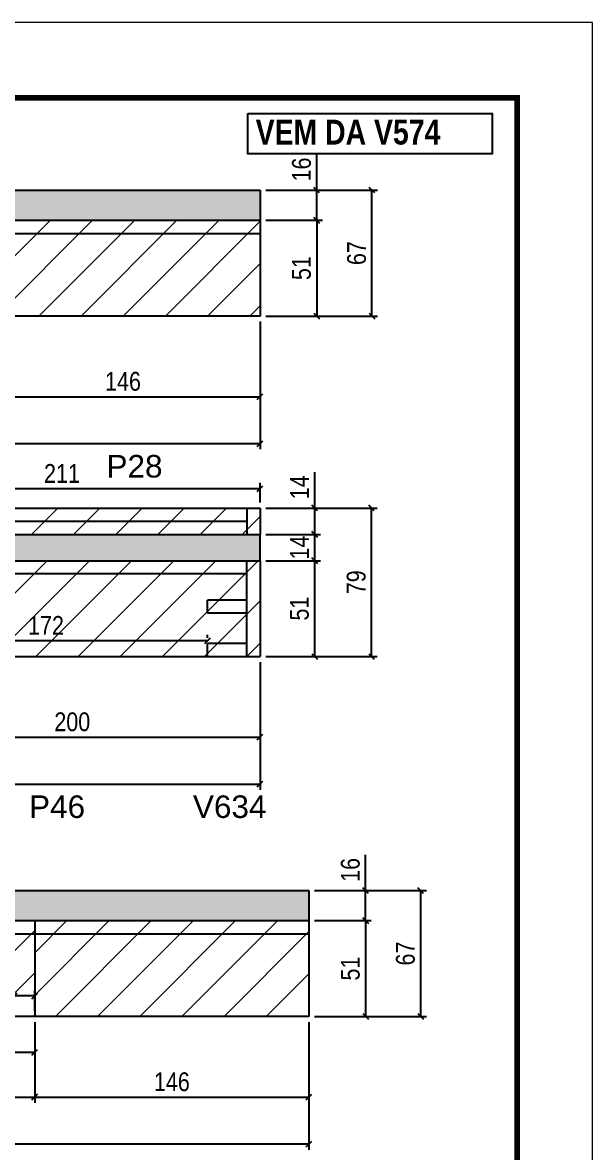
# Model space of a CAD drawing. Extents: x 3309 to 9563, y -2522 to 14608.
# Drawn here: x 7675 to 7978, y 10561 to 11162 of the extents above; entities that cross this region are included whole.
import ezdxf

# ---------------------------------------------------------------- set-up
doc = ezdxf.new("R2010")
doc.units = 0
doc.linetypes.add('DASHED', pattern=[0.75, 0.5, -0.25])
for name, color, linetype in [('5', 5, 'Continuous'), ('COTA', 241, 'Continuous'), ('NOMENCLATURA', 7, 'Continuous'), ('Painéis', 200, 'Continuous'), ('SARR_2.2x7', 40, 'Continuous'), ('SARR_EDITAR', 141, 'Continuous')]:
    doc.layers.add(name, color=color, linetype=linetype)
for name, color, linetype, lineweight in [('Folhas', 255, 'Continuous', 9), ('Hachura', 251, 'Continuous', 9), ('SARRAFO DE PRESSAO', 251, 'DASHED', 9)]:
    doc.layers.add(name, color=color, linetype=linetype, lineweight=lineweight)
doc.styles.add('COTA TECNICA', font='techl___.ttf', dxfattribs={"height": 10})
doc.styles.get("Standard").update_dxf_attribs({"font": 'arial.ttf'})
doc.styles.add('TECNICA', font='techb___.ttf', dxfattribs={"height": 10})
doc.dimstyles.new('PAINEL', dxfattribs={"dimtxt": 10, "dimasz": 3, "dimexe": 3, "dimexo": 3, "dimgap": 3, "dimtad": 1, "dimdec": 1, "dimzin": 12, "dimdsep": 46, "dimtxsty": 'COTA TECNICA', "dimblk1": 'OBLIQUE', "dimblk2": 'OBLIQUE', "dimsah": 1, "dimcen": 0.9, "dimclrd": 4, "dimclre": 4, "dimclrt": 240, "dimadec": 1, "dimazin": 3, "dimtfac": 1, "dimtdec": 1, "dimtmove": 0, "dimatfit": 3, "dimfxl": 1, "dimtolj": 1, "dimtzin": 12, "dimarcsym": 0})

# ---------------------------------------------------------------- blocks, each defined once
blk = doc.blocks.new('9999999999')
at = {"layer": 'Folhas'}
blk.add_lwpolyline([(98138.98, 34190.21), (99623.98, 34190.21), (99623.98, 35240.21), (98138.98, 35240.21)], close=True, dxfattribs=at)
at = {"layer": 'Folhas', "color": 30, "const_width": 3}
blk.add_lwpolyline([(98213.98, 34230.21), (99583.98, 34230.21), (99583.98, 35200.21), (98213.98, 35200.21)], close=True, dxfattribs=at)
blk = doc.blocks.new('_Oblique')
at = {"color": 0, "linetype": 'ByBlock', "lineweight": -2}
blk.add_line((-0.5, -0.5), (0.5, 0.5), dxfattribs=at)
blk = doc.blocks.new('*D511')
at = {"layer": 'COTA', "color": 4, "lineweight": -2, "transparency": 16777216}
for p, q in [((6948.51, 11002.94), (6948.51, 10934.99)), ((7801.01, 11002.94), (7801.01, 10934.99)), ((7801.01, 10937.99), (6948.51, 10937.99))]:
    blk.add_line(p, q, dxfattribs=at)
at = {"layer": 'Defpoints', "color": 0, "transparency": 16777216}
for p in [(6948.51, 11005.94), (7801.01, 11005.94), (6948.51, 10937.99)]:
    blk.add_point(p, dxfattribs=at)
at = {"layer": 'COTA', "color": 4, "lineweight": -2, "transparency": 16777216, "xscale": 3, "yscale": 3, "zscale": 3, "rotation": 180}
blk.add_blockref('_Oblique', (6948.51, 10937.99), dxfattribs=at)
at = {"layer": 'COTA', "color": 4, "lineweight": -2, "transparency": 16777216, "xscale": 3, "yscale": 3, "zscale": 3}
blk.add_blockref('_Oblique', (7801.01, 10937.99), dxfattribs=at)
at = {"layer": 'COTA', "color": 240, "transparency": 16777216, "insert": (7374.76, 10946.12), "char_height": 10, "attachment_point": 5, "style": 'COTA TECNICA'}
blk.add_mtext('\\A1;852.5', dxfattribs=at)
blk = doc.blocks.new('*D500')
at = {"layer": 'COTA', "color": 4, "lineweight": -2, "transparency": 16777216}
for p, q in [((7804.01, 11056.94), (7834.16, 11056.94)), ((7831.16, 11056.94), (7831.16, 11005.94)), ((7804.01, 11005.94), (7834.16, 11005.94))]:
    blk.add_line(p, q, dxfattribs=at)
at = {"layer": 'Defpoints', "color": 0, "transparency": 16777216}
for p in [(7801.01, 11056.94), (7801.01, 11005.94), (7831.16, 11005.94)]:
    blk.add_point(p, dxfattribs=at)
at = {"layer": 'COTA', "color": 4, "lineweight": -2, "transparency": 16777216, "xscale": 3, "yscale": 3, "zscale": 3}
for p, rotation in [((7831.16, 11056.94), 90), ((7831.16, 11005.94), 270)]:
    blk.add_blockref('_Oblique', p, dxfattribs=dict(at, rotation=rotation))
at = {"layer": 'COTA', "color": 240, "transparency": 16777216, "insert": (7823.05, 11031.44), "char_height": 10, "attachment_point": 5, "rotation": 90, "style": 'COTA TECNICA'}
blk.add_mtext('\\A1;51', dxfattribs=at)
blk = doc.blocks.new('*D501')
at = {"layer": 'COTA', "color": 4, "lineweight": -2, "transparency": 16777216}
for p, q in [((7831.16, 11072.94), (7831.16, 11091.95)), ((7804.01, 11072.94), (7834.16, 11072.94)), ((7831.16, 11056.94), (7831.16, 11072.94)), ((7804.01, 11056.94), (7834.16, 11056.94))]:
    blk.add_line(p, q, dxfattribs=at)
at = {"layer": 'Defpoints', "color": 0, "transparency": 16777216}
for p in [(7801.01, 11072.94), (7831.16, 11072.94), (7801.01, 11056.94)]:
    blk.add_point(p, dxfattribs=at)
at = {"layer": 'COTA', "color": 4, "lineweight": -2, "transparency": 16777216, "xscale": 3, "yscale": 3, "zscale": 3}
for p, rotation in [((7831.16, 11072.94), 90), ((7831.16, 11056.94), 270)]:
    blk.add_blockref('_Oblique', p, dxfattribs=dict(at, rotation=rotation))
at = {"layer": 'COTA', "color": 240, "transparency": 16777216, "insert": (7823.06, 11083.94), "char_height": 10, "attachment_point": 5, "rotation": 90, "style": 'COTA TECNICA'}
blk.add_mtext('\\A1;16', dxfattribs=at)
blk = doc.blocks.new('*D502')
at = {"layer": 'COTA', "color": 4, "lineweight": -2, "transparency": 16777216}
for p, q in [((7804.01, 11072.94), (7863.49, 11072.94)), ((7860.49, 11005.94), (7860.49, 11072.94)), ((7804.01, 11005.94), (7863.49, 11005.94))]:
    blk.add_line(p, q, dxfattribs=at)
at = {"layer": 'Defpoints', "color": 0, "transparency": 16777216}
for p in [(7801.01, 11072.94), (7860.49, 11072.94), (7801.01, 11005.94)]:
    blk.add_point(p, dxfattribs=at)
at = {"layer": 'COTA', "color": 4, "lineweight": -2, "transparency": 16777216, "xscale": 3, "yscale": 3, "zscale": 3}
for p, rotation in [((7860.49, 11072.94), 90), ((7860.49, 11005.94), 270)]:
    blk.add_blockref('_Oblique', p, dxfattribs=dict(at, rotation=rotation))
at = {"layer": 'COTA', "color": 240, "transparency": 16777216, "insert": (7852.39, 11039.44), "char_height": 10, "attachment_point": 5, "rotation": 90, "style": 'COTA TECNICA'}
blk.add_mtext('\\A1;67', dxfattribs=at)
blk = doc.blocks.new('*D514')
at = {"layer": 'COTA', "color": 4, "lineweight": -2, "transparency": 16777216}
for p, q in [((7655.01, 11002.94), (7655.01, 10960)), ((7801.01, 11002.94), (7801.01, 10960)), ((7655.01, 10963), (7801.01, 10963))]:
    blk.add_line(p, q, dxfattribs=at)
at = {"layer": 'Defpoints', "color": 0, "transparency": 16777216}
for p in [(7655.01, 11005.94), (7801.01, 11005.94), (7801.01, 10963)]:
    blk.add_point(p, dxfattribs=at)
at = {"layer": 'COTA', "color": 4, "lineweight": -2, "transparency": 16777216, "xscale": 3, "yscale": 3, "zscale": 3, "rotation": 180}
blk.add_blockref('_Oblique', (7655.01, 10963), dxfattribs=at)
at = {"layer": 'COTA', "color": 4, "lineweight": -2, "transparency": 16777216, "xscale": 3, "yscale": 3, "zscale": 3}
blk.add_blockref('_Oblique', (7801.01, 10963), dxfattribs=at)
at = {"layer": 'COTA', "color": 240, "transparency": 16777216, "insert": (7728.01, 10971.11), "char_height": 10, "attachment_point": 5, "style": 'COTA TECNICA'}
blk.add_mtext('\\A1;146', dxfattribs=at)
blk = doc.blocks.new('*D484')
at = {"layer": 'COTA', "color": 4, "lineweight": -2, "transparency": 16777216}
for p, q in [((7601.01, 10821.7), (7601.01, 10778.77)), ((7801.01, 10821.7), (7801.01, 10778.77)), ((7601.01, 10781.77), (7801.01, 10781.77))]:
    blk.add_line(p, q, dxfattribs=at)
at = {"layer": 'Defpoints', "color": 0, "transparency": 16777216}
for p in [(7601.01, 10824.7), (7801.01, 10824.7), (7801.01, 10781.77)]:
    blk.add_point(p, dxfattribs=at)
at = {"layer": 'COTA', "color": 4, "lineweight": -2, "transparency": 16777216, "xscale": 3, "yscale": 3, "zscale": 3, "rotation": 180}
blk.add_blockref('_Oblique', (7601.01, 10781.77), dxfattribs=at)
at = {"layer": 'COTA', "color": 4, "lineweight": -2, "transparency": 16777216, "xscale": 3, "yscale": 3, "zscale": 3}
blk.add_blockref('_Oblique', (7801.01, 10781.77), dxfattribs=at)
at = {"layer": 'COTA', "color": 240, "transparency": 16777216, "insert": (7701.01, 10789.87), "char_height": 10, "attachment_point": 5, "style": 'COTA TECNICA'}
blk.add_mtext('\\A1;200', dxfattribs=at)
blk = doc.blocks.new('*D485')
at = {"layer": 'COTA', "color": 4, "lineweight": -2, "transparency": 16777216}
for p, q in [((6948.51, 10821.7), (6948.51, 10753.76)), ((7801.01, 10821.7), (7801.01, 10753.76)), ((6948.51, 10756.76), (7801.01, 10756.76))]:
    blk.add_line(p, q, dxfattribs=at)
at = {"layer": 'Defpoints', "color": 0, "transparency": 16777216}
for p in [(6948.51, 10824.7), (7801.01, 10824.7), (7801.01, 10756.76)]:
    blk.add_point(p, dxfattribs=at)
at = {"layer": 'COTA', "color": 4, "lineweight": -2, "transparency": 16777216, "xscale": 3, "yscale": 3, "zscale": 3, "rotation": 180}
blk.add_blockref('_Oblique', (6948.51, 10756.76), dxfattribs=at)
at = {"layer": 'COTA', "color": 4, "lineweight": -2, "transparency": 16777216, "xscale": 3, "yscale": 3, "zscale": 3}
blk.add_blockref('_Oblique', (7801.01, 10756.76), dxfattribs=at)
at = {"layer": 'COTA', "color": 240, "transparency": 16777216, "insert": (7374.76, 10764.89), "char_height": 10, "attachment_point": 5, "style": 'COTA TECNICA'}
blk.add_mtext('\\A1;852.5', dxfattribs=at)
blk = doc.blocks.new('*D495')
at = {"layer": 'COTA', "color": 4, "lineweight": -2, "transparency": 16777216}
for p, q in [((7804.01, 10875.7), (7833.07, 10875.7)), ((7830.07, 10824.7), (7830.07, 10875.7)), ((7804.01, 10824.7), (7833.07, 10824.7))]:
    blk.add_line(p, q, dxfattribs=at)
at = {"layer": 'Defpoints', "color": 0, "transparency": 16777216}
for p in [(7801.01, 10875.7), (7830.07, 10875.7), (7801.01, 10824.7)]:
    blk.add_point(p, dxfattribs=at)
at = {"layer": 'COTA', "color": 4, "lineweight": -2, "transparency": 16777216, "xscale": 3, "yscale": 3, "zscale": 3}
for p, rotation in [((7830.07, 10875.7), 90), ((7830.07, 10824.7), 270)]:
    blk.add_blockref('_Oblique', p, dxfattribs=dict(at, rotation=rotation))
at = {"layer": 'COTA', "color": 240, "transparency": 16777216, "insert": (7821.96, 10850.2), "char_height": 10, "attachment_point": 5, "rotation": 90, "style": 'COTA TECNICA'}
blk.add_mtext('\\A1;51', dxfattribs=at)
blk = doc.blocks.new('*D496')
at = {"layer": 'COTA', "color": 4, "lineweight": -2, "transparency": 16777216}
for p, q in [((7804.01, 10889.7), (7833.07, 10889.7)), ((7830.07, 10875.7), (7830.07, 10889.7)), ((7804.01, 10875.7), (7833.07, 10875.7))]:
    blk.add_line(p, q, dxfattribs=at)
at = {"layer": 'Defpoints', "color": 0, "transparency": 16777216}
for p in [(7801.01, 10889.7), (7830.07, 10889.7), (7801.01, 10875.7)]:
    blk.add_point(p, dxfattribs=at)
at = {"layer": 'COTA', "color": 4, "lineweight": -2, "transparency": 16777216, "xscale": 3, "yscale": 3, "zscale": 3}
for p, rotation in [((7830.07, 10889.7), 90), ((7830.07, 10875.7), 270)]:
    blk.add_blockref('_Oblique', p, dxfattribs=dict(at, rotation=rotation))
at = {"layer": 'COTA', "color": 240, "transparency": 16777216, "insert": (7821.99, 10882.7), "char_height": 10, "attachment_point": 5, "rotation": 90, "style": 'COTA TECNICA'}
blk.add_mtext('\\A1;14', dxfattribs=at)
blk = doc.blocks.new('*D517')
at = {"layer": 'COTA', "color": 4, "lineweight": -2, "transparency": 16777216}
for p, q in [((7830.07, 10903.7), (7830.07, 10922.82)), ((7804.01, 10903.7), (7833.07, 10903.7)), ((7830.07, 10889.7), (7830.07, 10903.7)), ((7804.01, 10889.7), (7833.07, 10889.7))]:
    blk.add_line(p, q, dxfattribs=at)
at = {"layer": 'Defpoints', "color": 0, "transparency": 16777216}
for p in [(7801.01, 10903.7), (7830.07, 10903.7), (7801.01, 10889.7)]:
    blk.add_point(p, dxfattribs=at)
at = {"layer": 'COTA', "color": 4, "lineweight": -2, "transparency": 16777216, "xscale": 3, "yscale": 3, "zscale": 3}
for p, rotation in [((7830.07, 10903.7), 90), ((7830.07, 10889.7), 270)]:
    blk.add_blockref('_Oblique', p, dxfattribs=dict(at, rotation=rotation))
at = {"layer": 'COTA', "color": 240, "transparency": 16777216, "insert": (7821.99, 10914.76), "char_height": 10, "attachment_point": 5, "rotation": 90, "style": 'COTA TECNICA'}
blk.add_mtext('\\A1;14', dxfattribs=at)
blk = doc.blocks.new('*D497')
at = {"layer": 'COTA', "color": 4, "lineweight": -2, "transparency": 16777216}
for p, q in [((7804.01, 10903.7), (7863.28, 10903.7)), ((7860.28, 10824.7), (7860.28, 10903.7)), ((7804.01, 10824.7), (7863.28, 10824.7))]:
    blk.add_line(p, q, dxfattribs=at)
at = {"layer": 'Defpoints', "color": 0, "transparency": 16777216}
for p in [(7801.01, 10903.7), (7860.28, 10903.7), (7801.01, 10824.7)]:
    blk.add_point(p, dxfattribs=at)
at = {"layer": 'COTA', "color": 4, "lineweight": -2, "transparency": 16777216, "xscale": 3, "yscale": 3, "zscale": 3}
for p, rotation in [((7860.28, 10903.7), 90), ((7860.28, 10824.7), 270)]:
    blk.add_blockref('_Oblique', p, dxfattribs=dict(at, rotation=rotation))
at = {"layer": 'COTA', "color": 240, "transparency": 16777216, "insert": (7852.18, 10864.2), "char_height": 10, "attachment_point": 5, "rotation": 90, "style": 'COTA TECNICA'}
blk.add_mtext('\\A1;79', dxfattribs=at)
blk = doc.blocks.new('*D498')
at = {"layer": 'COTA', "color": 4, "lineweight": -2, "transparency": 16777216}
for p, q in [((7601.01, 10827.7), (7601.01, 10836.17)), ((7601.01, 10833.17), (7773.01, 10833.17)), ((7773.01, 10834.7), (7773.01, 10836.17))]:
    blk.add_line(p, q, dxfattribs=at)
at = {"layer": 'Defpoints', "color": 0, "transparency": 16777216}
for p in [(7773.01, 10833.17), (7773.01, 10831.7), (7601.01, 10824.7)]:
    blk.add_point(p, dxfattribs=at)
at = {"layer": 'COTA', "color": 4, "lineweight": -2, "transparency": 16777216, "xscale": 3, "yscale": 3, "zscale": 3, "rotation": 180}
blk.add_blockref('_Oblique', (7601.01, 10833.17), dxfattribs=at)
at = {"layer": 'COTA', "color": 4, "lineweight": -2, "transparency": 16777216, "xscale": 3, "yscale": 3, "zscale": 3}
blk.add_blockref('_Oblique', (7773.01, 10833.17), dxfattribs=at)
at = {"layer": 'COTA', "color": 240, "transparency": 16777216, "insert": (7687.01, 10841.25), "char_height": 10, "attachment_point": 5, "style": 'COTA TECNICA'}
blk.add_mtext('\\A1;172', dxfattribs=at)
blk = doc.blocks.new('*D519')
at = {"layer": 'COTA', "color": 4, "lineweight": -2, "transparency": 16777216}
for p, q in [((7590.01, 10906.7), (7590.01, 10917.08)), ((7801.01, 10906.7), (7801.01, 10917.08)), ((7590.01, 10914.08), (7801.01, 10914.08))]:
    blk.add_line(p, q, dxfattribs=at)
at = {"layer": 'Defpoints', "color": 0, "transparency": 16777216}
for p in [(7801.01, 10914.08), (7590.01, 10903.7), (7801.01, 10903.7)]:
    blk.add_point(p, dxfattribs=at)
at = {"layer": 'COTA', "color": 4, "lineweight": -2, "transparency": 16777216, "xscale": 3, "yscale": 3, "zscale": 3, "rotation": 180}
blk.add_blockref('_Oblique', (7590.01, 10914.08), dxfattribs=at)
at = {"layer": 'COTA', "color": 4, "lineweight": -2, "transparency": 16777216, "xscale": 3, "yscale": 3, "zscale": 3}
blk.add_blockref('_Oblique', (7801.01, 10914.08), dxfattribs=at)
at = {"layer": 'COTA', "color": 240, "transparency": 16777216, "insert": (7695.51, 10922.14), "char_height": 10, "attachment_point": 5, "style": 'COTA TECNICA'}
blk.add_mtext('\\A1;211', dxfattribs=at)
blk = doc.blocks.new('*D542')
at = {"layer": 'COTA', "color": 4, "lineweight": -2, "transparency": 16777216}
for p, q in [((7035.51, 10630.08), (7035.51, 10562.14)), ((7827.01, 10630.08), (7827.01, 10562.14)), ((7827.01, 10565.14), (7035.51, 10565.14))]:
    blk.add_line(p, q, dxfattribs=at)
at = {"layer": 'Defpoints', "color": 0, "transparency": 16777216}
for p in [(7035.51, 10633.08), (7827.01, 10633.08), (7035.51, 10565.14)]:
    blk.add_point(p, dxfattribs=at)
at = {"layer": 'COTA', "color": 4, "lineweight": -2, "transparency": 16777216, "xscale": 3, "yscale": 3, "zscale": 3, "rotation": 180}
blk.add_blockref('_Oblique', (7035.51, 10565.14), dxfattribs=at)
at = {"layer": 'COTA', "color": 4, "lineweight": -2, "transparency": 16777216, "xscale": 3, "yscale": 3, "zscale": 3}
blk.add_blockref('_Oblique', (7827.01, 10565.14), dxfattribs=at)
at = {"layer": 'COTA', "color": 240, "transparency": 16777216, "insert": (7431.26, 10573.28), "char_height": 10, "attachment_point": 5, "style": 'COTA TECNICA'}
blk.add_mtext('\\A1;791.5', dxfattribs=at)
blk = doc.blocks.new('*D543')
at = {"layer": 'COTA', "color": 4, "lineweight": -2, "transparency": 16777216}
for p, q in [((7437.01, 10630.08), (7437.01, 10610.94)), ((7681.01, 10630.08), (7681.01, 10610.94)), ((7681.01, 10613.94), (7437.01, 10613.94))]:
    blk.add_line(p, q, dxfattribs=at)
at = {"layer": 'Defpoints', "color": 0, "transparency": 16777216}
for p in [(7437.01, 10633.08), (7681.01, 10633.08), (7437.01, 10613.94)]:
    blk.add_point(p, dxfattribs=at)
at = {"layer": 'COTA', "color": 4, "lineweight": -2, "transparency": 16777216, "xscale": 3, "yscale": 3, "zscale": 3, "rotation": 180}
blk.add_blockref('_Oblique', (7437.01, 10613.94), dxfattribs=at)
at = {"layer": 'COTA', "color": 4, "lineweight": -2, "transparency": 16777216, "xscale": 3, "yscale": 3, "zscale": 3}
blk.add_blockref('_Oblique', (7681.01, 10613.94), dxfattribs=at)
at = {"layer": 'COTA', "color": 240, "transparency": 16777216, "insert": (7559.01, 10622.01), "char_height": 10, "attachment_point": 5, "style": 'COTA TECNICA'}
blk.add_mtext('\\A1;244', dxfattribs=at)
blk = doc.blocks.new('*D545')
at = {"layer": 'COTA', "color": 4, "lineweight": -2, "transparency": 16777216}
for p, q in [((7830.01, 10684.08), (7860.16, 10684.08)), ((7857.16, 10684.08), (7857.16, 10633.08)), ((7830.01, 10633.08), (7860.16, 10633.08))]:
    blk.add_line(p, q, dxfattribs=at)
at = {"layer": 'Defpoints', "color": 0, "transparency": 16777216}
for p in [(7827.01, 10684.08), (7827.01, 10633.08), (7857.16, 10633.08)]:
    blk.add_point(p, dxfattribs=at)
at = {"layer": 'COTA', "color": 4, "lineweight": -2, "transparency": 16777216, "xscale": 3, "yscale": 3, "zscale": 3}
for p, rotation in [((7857.16, 10684.08), 90), ((7857.16, 10633.08), 270)]:
    blk.add_blockref('_Oblique', p, dxfattribs=dict(at, rotation=rotation))
at = {"layer": 'COTA', "color": 240, "transparency": 16777216, "insert": (7849.05, 10658.58), "char_height": 10, "attachment_point": 5, "rotation": 90, "style": 'COTA TECNICA'}
blk.add_mtext('\\A1;51', dxfattribs=at)
blk = doc.blocks.new('*D546')
at = {"layer": 'COTA', "color": 4, "lineweight": -2, "transparency": 16777216}
for p, q in [((7857.16, 10700.08), (7857.16, 10719.1)), ((7830.01, 10700.08), (7860.16, 10700.08)), ((7857.16, 10684.08), (7857.16, 10700.08)), ((7830.01, 10684.08), (7860.16, 10684.08))]:
    blk.add_line(p, q, dxfattribs=at)
at = {"layer": 'Defpoints', "color": 0, "transparency": 16777216}
for p in [(7827.01, 10700.08), (7857.16, 10700.08), (7827.01, 10684.08)]:
    blk.add_point(p, dxfattribs=at)
at = {"layer": 'COTA', "color": 4, "lineweight": -2, "transparency": 16777216, "xscale": 3, "yscale": 3, "zscale": 3}
for p, rotation in [((7857.16, 10700.08), 90), ((7857.16, 10684.08), 270)]:
    blk.add_blockref('_Oblique', p, dxfattribs=dict(at, rotation=rotation))
at = {"layer": 'COTA', "color": 240, "transparency": 16777216, "insert": (7849.06, 10711.09), "char_height": 10, "attachment_point": 5, "rotation": 90, "style": 'COTA TECNICA'}
blk.add_mtext('\\A1;16', dxfattribs=at)
blk = doc.blocks.new('*D547')
at = {"layer": 'COTA', "color": 4, "lineweight": -2, "transparency": 16777216}
for p, q in [((7830.01, 10700.08), (7889.49, 10700.08)), ((7886.49, 10633.08), (7886.49, 10700.08)), ((7830.01, 10633.08), (7889.49, 10633.08))]:
    blk.add_line(p, q, dxfattribs=at)
at = {"layer": 'Defpoints', "color": 0, "transparency": 16777216}
for p in [(7827.01, 10700.08), (7886.49, 10700.08), (7827.01, 10633.08)]:
    blk.add_point(p, dxfattribs=at)
at = {"layer": 'COTA', "color": 4, "lineweight": -2, "transparency": 16777216, "xscale": 3, "yscale": 3, "zscale": 3}
for p, rotation in [((7886.49, 10700.08), 90), ((7886.49, 10633.08), 270)]:
    blk.add_blockref('_Oblique', p, dxfattribs=dict(at, rotation=rotation))
at = {"layer": 'COTA', "color": 240, "transparency": 16777216, "insert": (7878.39, 10666.58), "char_height": 10, "attachment_point": 5, "rotation": 90, "style": 'COTA TECNICA'}
blk.add_mtext('\\A1;67', dxfattribs=at)
blk = doc.blocks.new('*D548')
at = {"layer": 'COTA', "color": 4, "lineweight": -2, "transparency": 16777216}
for p, q in [((7418.51, 10630.08), (7418.51, 10587.15)), ((7681.01, 10630.08), (7681.01, 10587.15)), ((7418.51, 10590.15), (7681.01, 10590.15))]:
    blk.add_line(p, q, dxfattribs=at)
at = {"layer": 'Defpoints', "color": 0, "transparency": 16777216}
for p in [(7418.51, 10633.08), (7681.01, 10633.08), (7681.01, 10590.15)]:
    blk.add_point(p, dxfattribs=at)
at = {"layer": 'COTA', "color": 4, "lineweight": -2, "transparency": 16777216, "xscale": 3, "yscale": 3, "zscale": 3, "rotation": 180}
blk.add_blockref('_Oblique', (7418.51, 10590.15), dxfattribs=at)
at = {"layer": 'COTA', "color": 4, "lineweight": -2, "transparency": 16777216, "xscale": 3, "yscale": 3, "zscale": 3}
blk.add_blockref('_Oblique', (7681.01, 10590.15), dxfattribs=at)
at = {"layer": 'COTA', "color": 240, "transparency": 16777216, "insert": (7549.76, 10598.26), "char_height": 10, "attachment_point": 5, "style": 'COTA TECNICA'}
blk.add_mtext('\\A1;262.5', dxfattribs=at)
blk = doc.blocks.new('*D550')
at = {"layer": 'COTA', "color": 4, "lineweight": -2, "transparency": 16777216}
for p, q in [((7670.01, 10643.08), (7670.01, 10646.98)), ((7681.01, 10636.08), (7681.01, 10646.98)), ((7670.01, 10643.98), (7655.92, 10643.98)), ((7681.01, 10643.98), (7670.01, 10643.98))]:
    blk.add_line(p, q, dxfattribs=at)
at = {"layer": 'Defpoints', "color": 0, "transparency": 16777216}
for p in [(7670.01, 10643.98), (7670.01, 10640.08), (7681.01, 10633.08)]:
    blk.add_point(p, dxfattribs=at)
at = {"layer": 'COTA', "color": 4, "lineweight": -2, "transparency": 16777216, "xscale": 3, "yscale": 3, "zscale": 3, "rotation": 180}
blk.add_blockref('_Oblique', (7670.01, 10643.98), dxfattribs=at)
at = {"layer": 'COTA', "color": 4, "lineweight": -2, "transparency": 16777216, "xscale": 3, "yscale": 3, "zscale": 3}
blk.add_blockref('_Oblique', (7681.01, 10643.98), dxfattribs=at)
at = {"layer": 'COTA', "color": 240, "transparency": 16777216, "insert": (7661.47, 10652.04), "char_height": 10, "attachment_point": 5, "style": 'COTA TECNICA'}
blk.add_mtext('\\A1;11', dxfattribs=at)
blk = doc.blocks.new('*D529')
at = {"layer": 'COTA', "color": 4, "lineweight": -2, "transparency": 16777216}
for p, q in [((7681.01, 10630.08), (7681.01, 10587.15)), ((7827.01, 10630.08), (7827.01, 10587.15)), ((7681.01, 10590.15), (7827.01, 10590.15))]:
    blk.add_line(p, q, dxfattribs=at)
at = {"layer": 'Defpoints', "color": 0, "transparency": 16777216}
for p in [(7681.01, 10633.08), (7827.01, 10633.08), (7827.01, 10590.15)]:
    blk.add_point(p, dxfattribs=at)
at = {"layer": 'COTA', "color": 4, "lineweight": -2, "transparency": 16777216, "xscale": 3, "yscale": 3, "zscale": 3, "rotation": 180}
blk.add_blockref('_Oblique', (7681.01, 10590.15), dxfattribs=at)
at = {"layer": 'COTA', "color": 4, "lineweight": -2, "transparency": 16777216, "xscale": 3, "yscale": 3, "zscale": 3}
blk.add_blockref('_Oblique', (7827.01, 10590.15), dxfattribs=at)
at = {"layer": 'COTA', "color": 240, "transparency": 16777216, "insert": (7754.01, 10598.25), "char_height": 10, "attachment_point": 5, "style": 'COTA TECNICA'}
blk.add_mtext('\\A1;146', dxfattribs=at)

msp = doc.modelspace()

# ---------------------------------------------------------------- hatches: boundary and pattern name
at = {"layer": 'COTA'}
h = msp.add_hatch(dxfattribs=at)
h.set_pattern_fill('AR-CONC', color=256, scale=0.03)
h.set_pattern_definition([(50, (3140.7635, 3615.461), (5.46554, -0.4781726), [0.5715, -6.2865]), (355, (3140.7635, 3615.461), (-1.0573026, 5.7317054), [0.4572, -5.0292175]), (100.451445, (3141.219, 3615.421), (4.4082374, 5.2535326), [0.4857003, -5.3427073]), (46.1842, (3140.7635, 3616.985), (8.132371, -1.26127), [0.85725, -9.42975]), (96.63556, (3141.441, 3616.88), (7.122124, 7.422784), [0.728551, -8.014068]), (351.18415, (3140.7635, 3616.985), (7.122124, 7.422784), [0.685799, -7.543792]), (21, (3141.5255, 3616.604), (4.5484317, -3.067956), [0.5715, -6.2865]), (326, (3141.5255, 3616.604), (1.854061, 5.525639), [0.4572, -5.0292]), (71.451445, (3141.9046, 3616.348), (6.4024926, 2.457683), [0.4857003, -5.342698]), (37.5, (3140.7635, 3615.4608), (0.0926581, 2.53665117), [0, -4.96824, 0, -5.1054, 0, -5.04825]), (7.5, (3140.7635, 3615.4608), (2.0045899, 3.00541724), [0, -2.91084, 0, -4.85394, 0, -1.92405]), (327.5, (3139.0643, 3615.4608), (4.06771786, -0.1718623), [0, -1.905, 0, -5.9436, 0, -7.8867]), (317.5, (3138.3023, 3615.461), (4.4438754, 0.7627947), [0, -2.4765, 0, -3.94716, 0, -5.6007])])
h.paths.add_polyline_path([(7159.51, 11072.94), (7159.51, 11070.94), (6948.51, 11070.94), (6948.51, 11056.94), (7148.51, 11056.94), (7801.01, 11056.94), (7801.01, 11072.94)])
h = msp.add_hatch(dxfattribs=at)
h.set_pattern_fill('AR-CONC', color=256, scale=0.03)
h.set_pattern_definition([(50, (3140.7635, 3434.2262), (5.46554, -0.4781726), [0.5715, -6.2865]), (355, (3140.7635, 3434.226), (-1.0573026, 5.7317054), [0.4572, -5.0292175]), (100.451445, (3141.219, 3434.1864), (4.4082374, 5.2535326), [0.4857003, -5.3427073]), (46.1842, (3140.7635, 3435.75), (8.132371, -1.26127), [0.85725, -9.42975]), (96.63556, (3141.441, 3435.645), (7.122124, 7.422784), [0.728551, -8.014068]), (351.18415, (3140.7635, 3435.75), (7.122124, 7.422784), [0.685799, -7.543792]), (21, (3141.5255, 3435.3692), (4.5484317, -3.067956), [0.5715, -6.2865]), (326, (3141.5255, 3435.369), (1.854061, 5.525639), [0.4572, -5.0292]), (71.451445, (3141.9046, 3435.1136), (6.4024926, 2.457683), [0.4857003, -5.342698]), (37.5, (3140.7635, 3434.2262), (0.0926581, 2.53665117), [0, -4.96824, 0, -5.1054, 0, -5.04825]), (7.5, (3140.7635, 3434.2262), (2.0045899, 3.00541724), [0, -2.91084, 0, -4.85394, 0, -1.92405]), (327.5, (3139.0643, 3434.2262), (4.06771786, -0.1718623), [0, -1.905, 0, -5.9436, 0, -7.8867]), (317.5, (3138.3023, 3434.2262), (4.4438754, 0.7627947), [0, -2.4765, 0, -3.94716, 0, -5.6007])])
h.paths.add_polyline_path([(6948.51, 10891.7), (6948.51, 10875.7), (7601.01, 10875.7), (7801.01, 10875.7), (7801.01, 10889.7), (7590.01, 10889.7), (7590.01, 10891.7)])
h = msp.add_hatch(dxfattribs=at)
h.set_pattern_fill('AR-CONC', color=256, scale=0.03)
h.set_pattern_definition([(50, (3358.4705, 772.8643), (5.46554, -0.4781726), [0.5715, -6.2865]), (355, (3358.4705, 772.864), (-1.0573026, 5.7317054), [0.4572, -5.0292175]), (100.451445, (3358.926, 772.8244), (4.4082374, 5.2535326), [0.4857003, -5.3427073]), (46.1842, (3358.4705, 774.388), (8.1323712, -1.26127), [0.85725, -9.42975]), (96.63556, (3359.148, 774.283), (7.122124, 7.422784), [0.728551, -8.014068]), (351.18415, (3358.4705, 774.388), (7.122124, 7.422784), [0.685799, -7.543792]), (21, (3359.2325, 774.0073), (4.5484317, -3.067956), [0.5715, -6.2865]), (326, (3359.2325, 774.007), (1.8540609, 5.525639), [0.4572, -5.0292]), (71.451445, (3359.6116, 773.7516), (6.4024926, 2.457683), [0.4857003, -5.342698]), (37.5, (3358.4705, 772.8643), (0.0926581, 2.53665117), [0, -4.96824, 0, -5.1054, 0, -5.04825]), (7.5, (3358.4705, 772.8643), (2.0045899, 3.00541724), [0, -2.91084, 0, -4.85394, 0, -1.92405]), (327.5, (3356.7713, 772.8643), (4.06771786, -0.17186232), [0, -1.905, 0, -5.9436, 0, -7.8867]), (317.5, (3356.0093, 772.8643), (4.4438754, 0.7627947), [0, -2.4765, 0, -3.94716, 0, -5.6007])])
h.paths.add_polyline_path([(7035.51, 10684.08), (7827.01, 10684.08), (7827.01, 10700.08), (7035.51, 10700.08), (7035.51, 10712.08), (7005.51, 10712.08), (7005.51, 10633.08), (7035.51, 10633.08)])
at = {"layer": 'Hachura', "linetype": 'ByBlock'}
h = msp.add_hatch(dxfattribs=at)
h.set_pattern_fill('ANSI31', color=256, scale=5)
h.paths.add_polyline_path([(7159.51, 11084.94), (6948.51, 11084.94), (6948.51, 11070.94), (7159.51, 11070.94)])
h.paths.add_polyline_path([(7148.51, 11056.94), (6948.51, 11056.94), (6948.51, 11005.94), (7148.51, 11005.94)])
h.paths.add_polyline_path([(7801.01, 11056.94), (7655.01, 11056.94), (7655.01, 11005.94), (7801.01, 11005.94)])
h.paths.add_polyline_path([(7801.01, 10903.7), (7590.01, 10903.7), (7590.01, 10889.7), (7801.01, 10889.7)])
h.paths.add_polyline_path([(7801.01, 10875.7), (7601.01, 10875.7), (7601.01, 10824.7), (7801.01, 10824.7)])
h.paths.add_polyline_path([(7094.51, 10875.7), (6948.51, 10875.7), (6948.51, 10824.7), (7094.51, 10824.7)])
h.paths.add_polyline_path([(7174.51, 10684.08), (7035.51, 10684.08), (7035.51, 10633.08), (7174.51, 10633.08)])
h.paths.add_polyline_path([(7827.01, 10684.08), (7681.01, 10684.08), (7681.01, 10633.08), (7827.01, 10633.08)])
h.paths.add_polyline_path([(7740.01, 10503), (7601.01, 10503), (7601.01, 10452), (7740.01, 10452)])
h.paths.add_polyline_path([(7094.51, 10503), (6948.51, 10503), (6948.51, 10452), (7094.51, 10452)])
h = msp.add_hatch(dxfattribs=at)
h.set_pattern_fill('ANSI31', color=256, scale=5)
h.set_pattern_definition([(45, (3140.764, 772.864), (-11.22532, 11.22532), [])])
h.paths.add_polyline_path([(6948.51, 10633.08), (7003.51, 10633.08), (7003.51, 10712.08), (6948.51, 10712.08)])
h.paths.add_polyline_path([(7418.51, 10633.08), (7418.51, 10684.08), (7174.51, 10684.08), (7174.51, 10633.08)])
h.paths.add_polyline_path([(7418.51, 10633.08), (7437.01, 10633.08), (7437.01, 10684.08), (7418.51, 10684.08)])
h.paths.add_polyline_path([(7437.01, 10684.08), (7437.01, 10633.08), (7681.01, 10633.08), (7681.01, 10684.08)])

# ---------------------------------------------------------------- linework, layer by layer
at = {"layer": 'COTA'}
for p, q in [((7159.51, 11072.94), (7801.01, 11072.94)), ((7801.01, 11072.94), (7801.01, 11056.94)), ((7801.01, 10875.7), (7801.01, 10889.7)), ((7035.51, 10700.08), (7827.01, 10700.08)), ((7827.01, 10700.08), (7827.01, 10684.08))]:
    msp.add_line(p, q, dxfattribs=at)
at = {"layer": 'NOMENCLATURA'}
msp.add_lwpolyline([(7794.44, 11113.81), (7924.51, 11113.81), (7924.51, 11092.25), (7794.44, 11092.25)], close=True, dxfattribs=at)
at = {"layer": 'Painéis', "linetype": 'ByBlock'}
for p, q in [((7148.51, 11056.94), (7801.01, 11056.94)), ((7801.01, 11056.94), (7801.01, 11005.94)), ((7801.01, 11005.94), (6948.51, 11005.94)), ((7590.01, 10903.7), (7801.01, 10903.7)), ((7801.01, 10903.7), (7801.01, 10889.7)), ((7590.01, 10889.7), (7801.01, 10889.7)), ((7601.01, 10875.7), (7801.01, 10875.7)), ((7801.01, 10875.7), (7801.01, 10824.7)), ((6948.51, 10824.7), (7801.01, 10824.7)), ((7035.51, 10684.08), (7827.01, 10684.08)), ((7681.01, 10684.08), (7681.01, 10633.08)), ((7827.01, 10684.08), (7827.01, 10633.08)), ((7827.01, 10633.08), (7035.51, 10633.08))]:
    msp.add_line(p, q, dxfattribs=at)
at = {"layer": 'SARR_2.2x7', "linetype": 'Continuous'}
for p, q in [((7655.01, 11049.94), (7801.01, 11049.94)), ((7794.01, 10903.7), (7794.01, 10889.7)), ((7794.01, 10824.7), (7794.01, 10875.7)), ((7794.01, 10868.7), (7601.01, 10868.7)), ((7773.01, 10847.7), (7773.01, 10854.7)), ((7794.01, 10854.7), (7773.01, 10854.7)), ((7794.01, 10847.7), (7773.01, 10847.7)), ((7794.01, 10831.7), (7773.01, 10831.7)), ((7773.01, 10824.7), (7773.01, 10831.7)), ((7670.01, 10677.08), (7681.01, 10677.08)), ((7681.01, 10677.08), (7827.01, 10677.08))]:
    msp.add_line(p, q, dxfattribs=at)
at = {"layer": 'SARR_EDITAR', "linetype": 'ByBlock'}
msp.add_line((7590.01, 10896.7), (7794.01, 10896.7), dxfattribs=at)

# ---------------------------------------------------------------- block references
at = {"layer": 'SARRAFO DE PRESSAO', "color": 6, "linetype": 'ByBlock'}
msp.add_blockref('9999999999', (-91646.11, -24078.07), dxfattribs=at)

# ---------------------------------------------------------------- texts
at = {"layer": '5', "linetype": 'Continuous'}
for s, p in [('P28', (7719.23, 10919.98)), ('P46', (7678, 10738.75)), ('V634', (7765.23, 10738.75))]:
    msp.add_text(s, height=12, rotation=0.00004, dxfattribs=at).set_placement(p)
at = {"layer": 'NOMENCLATURA', "style": 'TECNICA'}
msp.add_text('VEM DA V574', height=13.2, dxfattribs=at).set_placement((7798.63, 11097.22))

# ---------------------------------------------------------------- dimensions: what is measured, and where the dimension line sits
at = {"layer": 'COTA'}
for base, p1, p2, angle, picture, middle in [((7831.16, 11072.94), (7801.01, 11056.94), (7801.01, 11072.94), 90, '*D501', (7823.06, 11083.94)), ((7860.49, 11072.94), (7801.01, 11005.94), (7801.01, 11072.94), 90, '*D502', (7852.39, 11039.44)), ((7831.16, 11005.94), (7801.01, 11056.94), (7801.01, 11005.94), 90, '*D500', (7823.05, 11031.44)), ((7801.01, 10914.08), (7590.01, 10903.7), (7801.01, 10903.7), 180, '*D519', (7695.51, 10922.14)), ((7830.07, 10903.7), (7801.01, 10889.7), (7801.01, 10903.7), 90, '*D517', (7821.99, 10914.76)), ((7860.28, 10903.7), (7801.01, 10824.7), (7801.01, 10903.7), 90, '*D497', (7852.18, 10864.2)), ((7830.07, 10875.7), (7801.01, 10824.7), (7801.01, 10875.7), 90, '*D495', (7821.96, 10850.2)), ((7773.01, 10833.17), (7601.01, 10824.7), (7773.01, 10831.7), 180, '*D498', (7687.01, 10841.25)), ((7801.01, 10756.76), (6948.51, 10824.7), (7801.01, 10824.7), 180, '*D485', (7374.76, 10764.89)), ((7857.16, 10700.08), (7827.01, 10684.08), (7827.01, 10700.08), 90, '*D546', (7849.06, 10711.09)), ((7886.49, 10700.08), (7827.01, 10633.08), (7827.01, 10700.08), 90, '*D547', (7878.39, 10666.58)), ((7857.16, 10633.08), (7827.01, 10684.08), (7827.01, 10633.08), 90, '*D545', (7849.05, 10658.58)), ((7437.01, 10613.94), (7681.01, 10633.08), (7437.01, 10633.08), 180, '*D543', (7559.01, 10622.01))]:
    dim = msp.add_linear_dim(base=base, p1=p1, p2=p2, angle=angle, dimstyle='PAINEL', dxfattribs=at)
    dim.commit()
    dim.dimension.update_dxf_attribs({"geometry": picture, "text_midpoint": middle})
for base, p1, p2, picture, middle in [((6948.51, 10937.99), (7801.01, 11005.94), (6948.51, 11005.94), '*D511', (7374.76, 10946.12)), ((7801.01, 10963), (7655.01, 11005.94), (7801.01, 11005.94), '*D514', (7728.01, 10971.11)), ((7801.01, 10781.77), (7601.01, 10824.7), (7801.01, 10824.7), '*D484', (7701.01, 10789.87)), ((7670.01, 10643.98), (7681.01, 10633.08), (7670.01, 10640.08), '*D550', (7661.47, 10652.04)), ((7035.51, 10565.14), (7827.01, 10633.08), (7035.51, 10633.08), '*D542', (7431.26, 10573.28)), ((7681.01, 10590.15), (7418.51, 10633.08), (7681.01, 10633.08), '*D548', (7549.76, 10598.26)), ((7827.01, 10590.15), (7681.01, 10633.08), (7827.01, 10633.08), '*D529', (7754.01, 10598.25))]:
    dim = msp.add_linear_dim(base=base, p1=p1, p2=p2, dimstyle='PAINEL', dxfattribs=at)
    dim.commit()
    dim.dimension.update_dxf_attribs({"geometry": picture, "text_midpoint": middle})
dim = msp.add_linear_dim(base=(7830.07, 10889.7), p1=(7801.01, 10875.7), p2=(7801.01, 10889.7), angle=90, dimstyle='PAINEL', dxfattribs=at)
dim.commit()
dim.dimension.update_dxf_attribs({"geometry": '*D496', "text_midpoint": (7830.07, 10882.7), "dimtype": 160})

doc.saveas('drawing.dxf')
